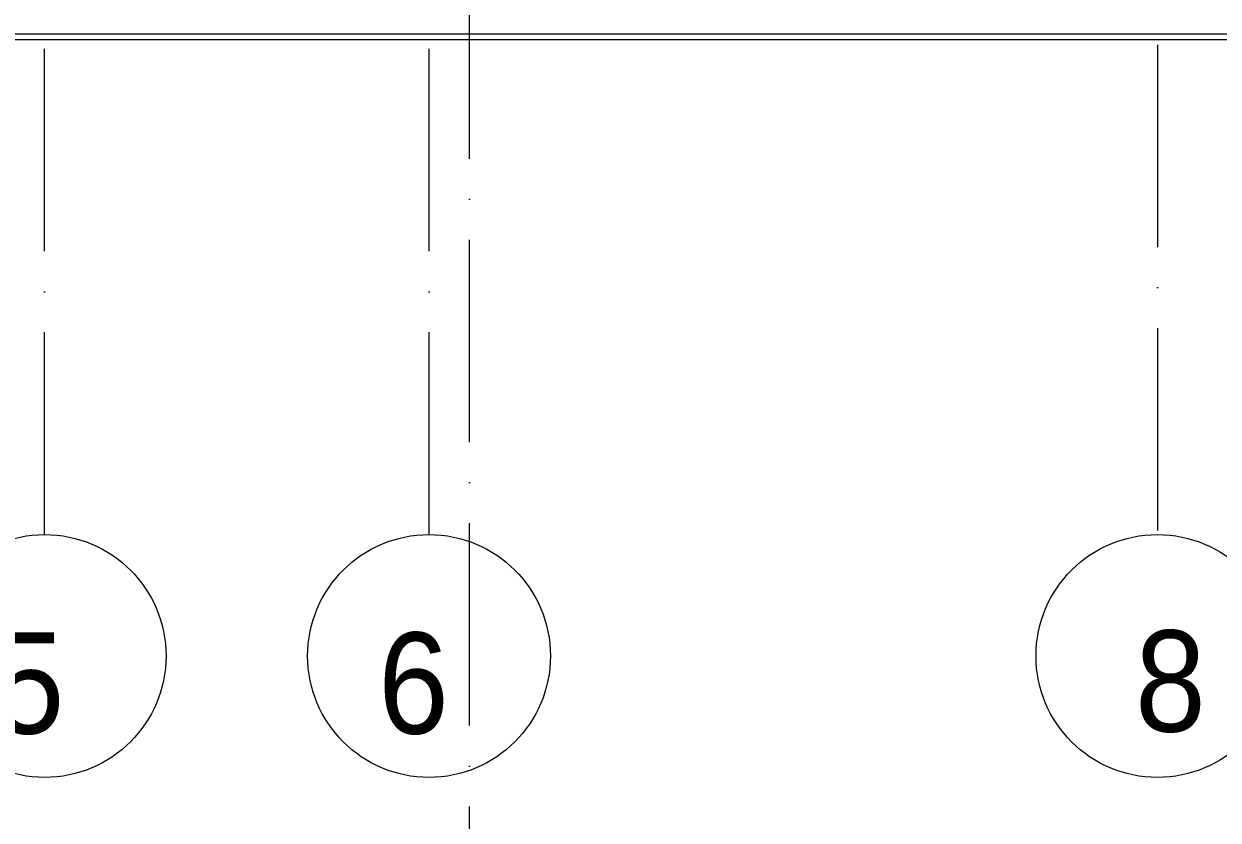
# Model space of a CAD drawing. Header units: millimetres. Extents: x -6467 to 106027, y -7090 to 195095.
# Drawn here: x 7757 to 13659, y 153661 to 157595 of the extents above; entities that cross this region are included whole.
import ezdxf

# ---------------------------------------------------------------- set-up
doc = ezdxf.new("R2010")
doc.units = ezdxf.units.MM
doc.linetypes.add('50_200_ШТРИХ_1Т_ш5_п1_п1_', pattern=[1400, 1000, -200, 0, -200])
doc.layers.add('A-WALL', color=7, linetype='Continuous', lineweight=5)
doc.layers.add('A-WALL-FNSH-1', color=7, linetype='Continuous', lineweight=5)
for name, color, linetype, lineweight, true_color in [('Оси-1', 7, 'Continuous', 20, 0xaaaaaa), ('Оси-2', 7, 'Continuous', 9, 0xaaaaaa), ('Оси-3', 7, '50_200_ШТРИХ_1Т_ш5_п1_п1_', 9, 0xaaaaaa)]:
    doc.layers.add(name, color=color, linetype=linetype, lineweight=lineweight, true_color=true_color)
doc.styles.add('Arial', font='arial.ttf', dxfattribs={"width": 0.9, "height": 500})

# ---------------------------------------------------------------- blocks, each defined once
blk = doc.blocks.new('Ось сетки - Круг_Ø6_00__ISO-2_5_0_9K_-17386508-АИ_План этажа Радиаторы_3')
at = {"layer": 'Оси-1'}
blk.add_circle((0, 0), 3, dxfattribs=at)

msp = doc.modelspace()

# ---------------------------------------------------------------- linework, layer by layer
at = {"layer": 'A-WALL'}
msp.add_line((16634.4, 157545.1), (6797.4, 157545.1), dxfattribs=at)
at = {"layer": 'A-WALL-FNSH-1'}
msp.add_line((6797.4, 157518.1), (16634.4, 157518.1), dxfattribs=at)
at = {"layer": 'Оси-3'}
for p, q in [((7859.4, 155072), (7859.4, 193895)), ((9759.4, 155072), (9759.4, 193895)), ((9959.4, 96724.3), (9959.4, 193895)), ((13359.4, 193895), (13359.4, 155072))]:
    msp.add_line(p, q, dxfattribs=at)

# ---------------------------------------------------------------- block references
at = {"layer": 'Оси-1', "xscale": 199.9999999999999, "yscale": 199.9999999999999, "zscale": 199.9999999999999}
for p in [(7859.4, 154472), (9759.4, 154472)]:
    msp.add_blockref('Ось сетки - Круг_Ø6_00__ISO-2_5_0_9K_-17386508-АИ_План этажа Радиаторы_3', p, dxfattribs=at)
at = {"layer": 'Оси-1', "xscale": 199.9999999999999, "yscale": 199.9999999999999, "zscale": 199.9999999999999, "rotation": 180}
msp.add_blockref('Ось сетки - Круг_Ø6_00__ISO-2_5_0_9K_-17386508-АИ_План этажа Радиаторы_3', (13359.4, 154472), dxfattribs=at)

# ---------------------------------------------------------------- texts
at = {"layer": 'Оси-2', "char_height": 500, "width": 358.2, "attachment_point": 5, "line_spacing_factor": 0.936439, "style": 'Arial'}
for s, insert in [('\\pxqc,t4.572,9.144,13.716,18.288,22.86,27.432,32.004,36.576,41.148,45.72,50.292,54.864,59.436,64.008,68.58,73.152,77.724,82.296,86.868,91.44,96.012,100.584,105.156,109.728,114.3,118.872,123.444,128.016,132.588,137.16,141.732,146.304;{5}', (7782.6, 154334.5)), ('\\pxqc,t4.572,9.144,13.716,18.288,22.86,27.432,32.004,36.576,41.148,45.72,50.292,54.864,59.436,64.008,68.58,73.152,77.724,82.296,86.868,91.44,96.012,100.584,105.156,109.728,114.3,118.872,123.444,128.016,132.588,137.16,141.732,146.304;{6}', (9682.6, 154334.5)), ('\\pxqc,t4.572,9.144,13.716,18.288,22.86,27.432,32.004,36.576,41.148,45.72,50.292,54.864,59.436,64.008,68.58,73.152,77.724,82.296,86.868,91.44,96.012,100.584,105.156,109.728,114.3,118.872,123.444,128.016,132.588,137.16,141.732,146.304;{8}', (13423.7, 154344.8))]:
    msp.add_mtext(s, dxfattribs=dict(at, insert=insert))

doc.saveas('drawing.dxf')
